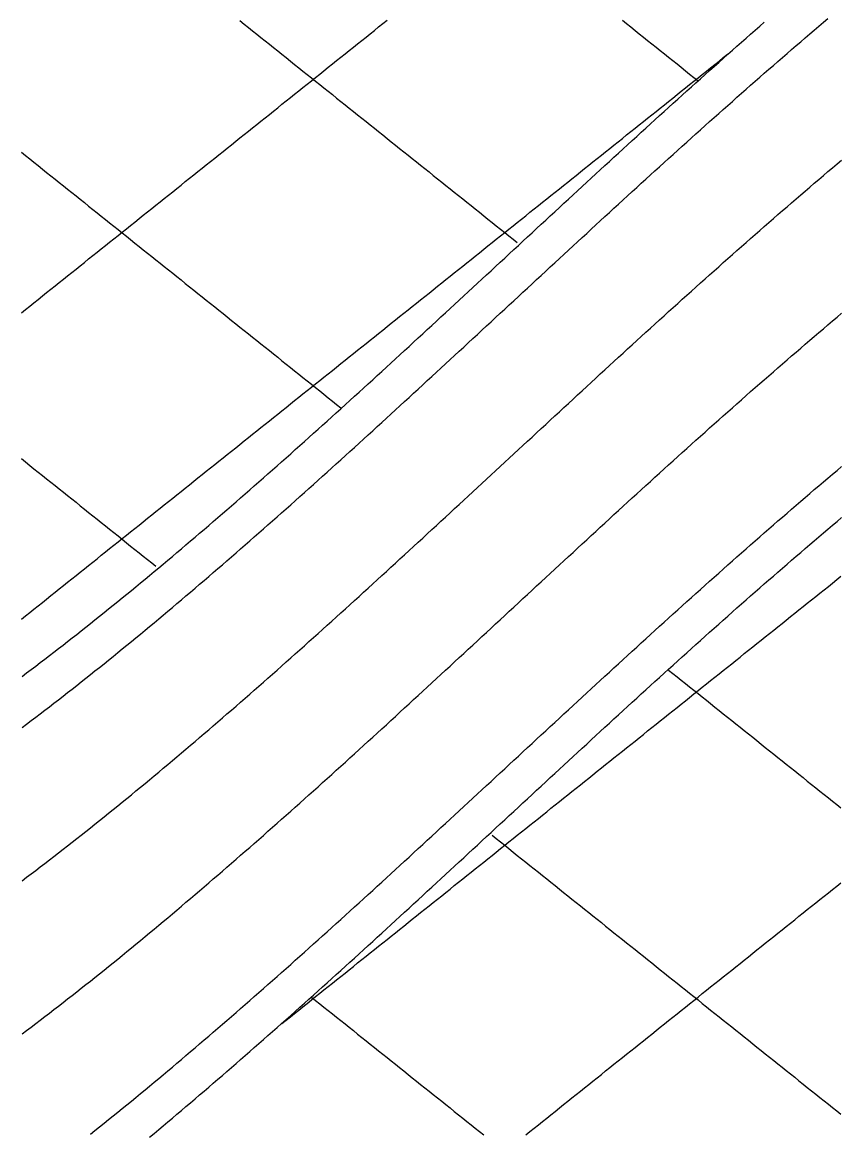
# Model space of a CAD drawing. Header units: millimetres. Extents: x 8 to 772, y 8 to 255.
# Drawn here: x 352.2 to 416.3, y 73.4 to 160.5 of the extents above; entities that cross this region are included whole.
import ezdxf

# ---------------------------------------------------------------- set-up
doc = ezdxf.new("R2010")
doc.units = ezdxf.units.MM
doc.layers.add('STUDY_GUIDES', color=7, linetype='Continuous')

msp = doc.modelspace()

# ---------------------------------------------------------------- linework, layer by layer
at = {"layer": 'STUDY_GUIDES'}
for points in [[(352.1385, 137.7108), (352.4677, 137.9742), (352.7969, 138.2375), (353.1262, 138.5009), (353.4554, 138.7643), (353.7846, 139.0277), (354.1138, 139.2911), (354.4431, 139.5545), (354.7723, 139.8178), (355.1015, 140.0812), (355.4308, 140.3446), (355.76, 140.608), (356.0892, 140.8714), (356.4185, 141.1348), (356.7477, 141.3982), (357.0769, 141.6615), (357.4062, 141.9249), (357.7354, 142.1883), (358.0646, 142.4517), (358.3938, 142.7151), (358.7231, 142.9785), (359.0523, 143.2418), (359.3815, 143.5052), (359.7108, 143.7686), (360.04, 144.032), (360.3692, 144.2954), (360.6985, 144.5588), (361.0277, 144.8222), (361.3569, 145.0855), (361.6862, 145.3489), (362.0154, 145.6123), (362.3446, 145.8757), (362.6738, 146.1391), (363.0031, 146.4025), (363.3323, 146.6658), (363.6615, 146.9292), (363.9908, 147.1926), (364.32, 147.456), (364.6492, 147.7194), (364.9785, 147.9828), (365.3077, 148.2462), (365.6369, 148.5095), (365.9662, 148.7729), (366.2954, 149.0363), (366.6246, 149.2997), (366.9538, 149.5631), (367.2831, 149.8265), (367.6123, 150.0898), (367.9415, 150.3532), (368.2708, 150.6166), (368.6, 150.88), (368.9292, 151.1434), (369.2585, 151.4068), (369.5877, 151.6702), (369.9169, 151.9335), (370.2462, 152.1969), (370.5754, 152.4603), (370.9046, 152.7237), (371.2338, 152.9871), (371.5631, 153.2505), (371.8923, 153.5138), (372.2215, 153.7772), (372.5508, 154.0406), (372.88, 154.304), (373.2092, 154.5674), (373.5385, 154.8308), (373.8677, 155.0942), (374.1969, 155.3575), (374.5262, 155.6209), (374.8554, 155.8843), (375.1846, 156.1477), (375.5138, 156.4111), (375.8431, 156.6745), (376.1723, 156.9378), (376.5015, 157.2012), (376.8308, 157.4646), (377.16, 157.728), (377.4892, 157.9914), (377.8185, 158.2548), (378.1477, 158.5182), (378.4769, 158.7815), (378.8062, 159.0449), (379.1354, 159.3083), (379.4646, 159.5717), (379.7938, 159.8351), (380.1231, 160.0985), (380.4523, 160.3618), (380.7815, 160.6252)], [(352.1933, 105.229), (352.55, 105.4974), (352.9067, 105.7669), (353.2633, 106.0375), (353.62, 106.3092), (353.9767, 106.5821), (354.3333, 106.856), (354.69, 107.131), (355.0467, 107.4071), (355.4033, 107.6842), (355.76, 107.9624), (356.1167, 108.2417), (356.4733, 108.522), (356.83, 108.8033), (357.1867, 109.0856), (357.5433, 109.3689), (357.9, 109.6532), (358.2567, 109.9385), (358.6133, 110.2248), (358.97, 110.5121), (359.3267, 110.8003), (359.6833, 111.0894), (360.04, 111.3795), (360.3967, 111.6705), (360.7533, 111.9625), (361.11, 112.2553), (361.4667, 112.549), (361.8233, 112.8437), (362.18, 113.1391), (362.5367, 113.4355), (362.8933, 113.7327), (363.25, 114.0308), (363.6067, 114.3296), (363.9633, 114.6294), (364.32, 114.9299), (364.6767, 115.2312), (365.0333, 115.5333), (365.39, 115.8362), (365.7467, 116.1399), (366.1033, 116.4443), (366.46, 116.7495), (366.8167, 117.0554), (367.1733, 117.3621), (367.53, 117.6694), (367.8867, 117.9775), (368.2433, 118.2863), (368.6, 118.5957), (368.9567, 118.9059), (369.3133, 119.2167), (369.67, 119.5281), (370.0267, 119.8402), (370.3833, 120.1529), (370.74, 120.4662), (371.0967, 120.7802), (371.4533, 121.0947), (371.81, 121.4099), (372.1667, 121.7256), (372.5233, 122.0419), (372.88, 122.3587), (373.2367, 122.6761), (373.5933, 122.994), (373.95, 123.3124), (374.3067, 123.6314), (374.6633, 123.9508), (375.02, 124.2708), (375.3767, 124.5912), (375.7333, 124.9121), (376.09, 125.2334), (376.4467, 125.5552), (376.8033, 125.8774), (377.16, 126.2), (377.5167, 126.523), (377.8733, 126.8465), (378.23, 127.1703), (378.5867, 127.4945), (378.9433, 127.8191), (379.3, 128.144), (379.6567, 128.4693), (380.0133, 128.7949), (380.37, 129.1208), (380.7267, 129.447), (381.0833, 129.7736), (381.44, 130.1004), (381.7967, 130.4275), (382.1533, 130.7548), (382.51, 131.0824), (382.8667, 131.4102), (383.2233, 131.7383), (383.58, 132.0666), (383.9367, 132.3951), (384.2933, 132.7238), (384.65, 133.0527), (385.0067, 133.3817), (385.3633, 133.7109), (385.72, 134.0403), (386.0767, 134.3698), (386.4333, 134.6994), (386.79, 135.0291), (387.1467, 135.359), (387.5033, 135.6889), (387.86, 136.0189), (388.2167, 136.349), (388.5733, 136.6791), (388.93, 137.0093), (389.2867, 137.3395), (389.6433, 137.6697), (390, 138), (390.3567, 138.3303), (390.7133, 138.6605), (391.07, 138.9907), (391.4267, 139.3209), (391.7833, 139.651), (392.14, 139.9811), (392.4967, 140.3111), (392.8533, 140.641), (393.21, 140.9709), (393.5667, 141.3006), (393.9233, 141.6302), (394.28, 141.9597), (394.6367, 142.2891), (394.9933, 142.6183), (395.35, 142.9473), (395.7067, 143.2762), (396.0633, 143.6049), (396.42, 143.9334), (396.7767, 144.2617), (397.1333, 144.5898), (397.49, 144.9176), (397.8467, 145.2452), (398.2033, 145.5725), (398.56, 145.8996), (398.9167, 146.2264), (399.2733, 146.553), (399.63, 146.8792), (399.9867, 147.2051), (400.3433, 147.5307), (400.7, 147.856), (401.0567, 148.1809), (401.4133, 148.5055), (401.77, 148.8297), (402.1267, 149.1535), (402.4833, 149.477), (402.84, 149.8), (403.1967, 150.1226), (403.5533, 150.4448), (403.91, 150.7666), (404.2667, 151.0879), (404.6233, 151.4088), (404.98, 151.7292), (405.3367, 152.0492), (405.6933, 152.3686), (406.05, 152.6876), (406.4067, 153.006), (406.7633, 153.3239), (407.12, 153.6413), (407.4767, 153.9581), (407.8333, 154.2744), (408.19, 154.5901), (408.5467, 154.9053), (408.9033, 155.2198), (409.26, 155.5338), (409.6167, 155.8471), (409.9733, 156.1598), (410.33, 156.4719), (410.6867, 156.7833), (411.0433, 157.0941), (411.4, 157.4043), (411.7567, 157.7137), (412.1133, 158.0225), (412.47, 158.3306), (412.8267, 158.6379), (413.1833, 158.9446), (413.54, 159.2505), (413.8967, 159.5557), (414.2533, 159.8601), (414.61, 160.1638), (414.9667, 160.4667), (415.3233, 160.7688)], [(352.1933, 109.229), (352.55, 109.4974), (352.9067, 109.7669), (353.2633, 110.0375), (353.62, 110.3092), (353.9767, 110.5821), (354.3333, 110.856), (354.69, 111.131), (355.0467, 111.4071), (355.4033, 111.6842), (355.76, 111.9624), (356.1167, 112.2417), (356.4733, 112.522), (356.83, 112.8033), (357.1867, 113.0856), (357.5433, 113.3689), (357.9, 113.6532), (358.2567, 113.9385), (358.6133, 114.2248), (358.97, 114.5121), (359.3267, 114.8003), (359.6833, 115.0894), (360.04, 115.3795), (360.3967, 115.6705), (360.7533, 115.9625), (361.11, 116.2553), (361.4667, 116.549), (361.8233, 116.8437), (362.18, 117.1391), (362.5367, 117.4355), (362.8933, 117.7327), (363.25, 118.0308), (363.6067, 118.3296), (363.9633, 118.6294), (364.32, 118.9299), (364.6767, 119.2312), (365.0333, 119.5333), (365.39, 119.8362), (365.7467, 120.1399), (366.1033, 120.4443), (366.46, 120.7495), (366.8167, 121.0554), (367.1733, 121.3621), (367.53, 121.6694), (367.8867, 121.9775), (368.2433, 122.2863), (368.6, 122.5957), (368.9567, 122.9059), (369.3133, 123.2167), (369.67, 123.5281), (370.0267, 123.8402), (370.3833, 124.1529), (370.74, 124.4662), (371.0967, 124.7802), (371.4533, 125.0947), (371.81, 125.4099), (372.1667, 125.7256), (372.5233, 126.0419), (372.88, 126.3587), (373.2367, 126.6761), (373.5933, 126.994), (373.95, 127.3124), (374.3067, 127.6314), (374.6633, 127.9508), (375.02, 128.2708), (375.3767, 128.5912), (375.7333, 128.9121), (376.09, 129.2334), (376.4467, 129.5552), (376.8033, 129.8774), (377.16, 130.2), (377.5167, 130.523), (377.8733, 130.8465), (378.23, 131.1703), (378.5867, 131.4945), (378.9433, 131.8191), (379.3, 132.144), (379.6567, 132.4693), (380.0133, 132.7949), (380.37, 133.1208), (380.7267, 133.447), (381.0833, 133.7736), (381.44, 134.1004), (381.7967, 134.4275), (382.1533, 134.7548), (382.51, 135.0824), (382.8667, 135.4102), (383.2233, 135.7383), (383.58, 136.0666), (383.9367, 136.3951), (384.2933, 136.7238), (384.65, 137.0527), (385.0067, 137.3817), (385.3633, 137.7109), (385.72, 138.0403), (386.0767, 138.3698), (386.4333, 138.6994), (386.79, 139.0291), (387.1467, 139.359), (387.5033, 139.6889), (387.86, 140.0189), (388.2167, 140.349), (388.5733, 140.6791), (388.93, 141.0093), (389.2867, 141.3395), (389.6433, 141.6697), (390, 142), (390.3567, 142.3303), (390.7133, 142.6605), (391.07, 142.9907), (391.4267, 143.3209), (391.7833, 143.651), (392.14, 143.9811), (392.4967, 144.3111), (392.8533, 144.641), (393.21, 144.9709), (393.5667, 145.3006), (393.9233, 145.6302), (394.28, 145.9597), (394.6367, 146.2891), (394.9933, 146.6183), (395.35, 146.9473), (395.7067, 147.2762), (396.0633, 147.6049), (396.42, 147.9334), (396.7767, 148.2617), (397.1333, 148.5898), (397.49, 148.9176), (397.8467, 149.2452), (398.2033, 149.5725), (398.56, 149.8996), (398.9167, 150.2264), (399.2733, 150.553), (399.63, 150.8792), (399.9867, 151.2051), (400.3433, 151.5307), (400.7, 151.856), (401.0567, 152.1809), (401.4133, 152.5055), (401.77, 152.8297), (402.1267, 153.1535), (402.4833, 153.477), (402.84, 153.8), (403.1967, 154.1226), (403.5533, 154.4448), (403.91, 154.7666), (404.2667, 155.0879), (404.6233, 155.4088), (404.98, 155.7292), (405.3367, 156.0492), (405.6933, 156.3686), (406.05, 156.6876), (406.4067, 157.006), (406.7633, 157.3239), (407.12, 157.6413), (407.4767, 157.9581), (407.8333, 158.2744), (408.19, 158.5901), (408.5467, 158.9053), (408.9033, 159.2198), (409.26, 159.5338), (409.6167, 159.8471), (409.9733, 160.1598), (410.33, 160.4719)], [(369.2585, 160.5932), (369.5877, 160.3298), (369.9169, 160.0665), (370.2462, 159.8031), (370.5754, 159.5397), (370.9046, 159.2763), (371.2338, 159.0129), (371.5631, 158.7495), (371.8923, 158.4862), (372.2215, 158.2228), (372.5508, 157.9594), (372.88, 157.696), (373.2092, 157.4326), (373.5385, 157.1692), (373.8677, 156.9058), (374.1969, 156.6425), (374.5262, 156.3791), (374.8554, 156.1157), (375.1846, 155.8523), (375.5138, 155.5889), (375.8431, 155.3255), (376.1723, 155.0622), (376.5015, 154.7988), (376.8308, 154.5354), (377.16, 154.272), (377.4892, 154.0086), (377.8185, 153.7452), (378.1477, 153.4818), (378.4769, 153.2185), (378.8062, 152.9551), (379.1354, 152.6917), (379.4646, 152.4283), (379.7938, 152.1649), (380.1231, 151.9015), (380.4523, 151.6382), (380.7815, 151.3748), (381.1108, 151.1114), (381.44, 150.848), (381.7692, 150.5846), (382.0985, 150.3212), (382.4277, 150.0578), (382.7569, 149.7945), (383.0862, 149.5311), (383.4154, 149.2677), (383.7446, 149.0043), (384.0738, 148.7409), (384.4031, 148.4775), (384.7323, 148.2142), (385.0615, 147.9508), (385.3908, 147.6874), (385.72, 147.424), (386.0492, 147.1606), (386.3785, 146.8972), (386.7077, 146.6338), (387.0369, 146.3705), (387.3662, 146.1071), (387.6954, 145.8437), (388.0246, 145.5803), (388.3538, 145.3169), (388.6831, 145.0535), (389.0123, 144.7902), (389.3415, 144.5268), (389.6708, 144.2634), (390, 144), (390.3292, 143.7366), (390.6585, 143.4732), (390.9877, 143.2098)], [(399.2185, 160.6252), (399.5477, 160.3618), (399.8769, 160.0985), (400.2062, 159.8351), (400.5354, 159.5717), (400.8646, 159.3083), (401.1938, 159.0449), (401.5231, 158.7815), (401.8523, 158.5182), (402.1815, 158.2548), (402.5108, 157.9914), (402.84, 157.728), (403.1692, 157.4646), (403.4985, 157.2012), (403.8277, 156.9378), (404.1569, 156.6745), (404.4862, 156.4111), (404.8154, 156.1477), (405.1446, 155.8843)], [(352.1385, 113.7108), (352.4677, 113.9742), (352.7969, 114.2375), (353.1262, 114.5009), (353.4554, 114.7643), (353.7846, 115.0277), (354.1138, 115.2911), (354.4431, 115.5545), (354.7723, 115.8178), (355.1015, 116.0812), (355.4308, 116.3446), (355.76, 116.608), (356.0892, 116.8714), (356.4185, 117.1348), (356.7477, 117.3982), (357.0769, 117.6615), (357.4062, 117.9249), (357.7354, 118.1883), (358.0646, 118.4517), (358.3938, 118.7151), (358.7231, 118.9785), (359.0523, 119.2418), (359.3815, 119.5052), (359.7108, 119.7686), (360.04, 120.032), (360.3692, 120.2954), (360.6985, 120.5588), (361.0277, 120.8222), (361.3569, 121.0855), (361.6862, 121.3489), (362.0154, 121.6123), (362.3446, 121.8757), (362.6738, 122.1391), (363.0031, 122.4025), (363.3323, 122.6658), (363.6615, 122.9292), (363.9908, 123.1926), (364.32, 123.456), (364.6492, 123.7194), (364.9785, 123.9828), (365.3077, 124.2462), (365.6369, 124.5095), (365.9662, 124.7729), (366.2954, 125.0363), (366.6246, 125.2997), (366.9538, 125.5631), (367.2831, 125.8265), (367.6123, 126.0898), (367.9415, 126.3532), (368.2708, 126.6166), (368.6, 126.88), (368.9292, 127.1434), (369.2585, 127.4068), (369.5877, 127.6702), (369.9169, 127.9335), (370.2462, 128.1969), (370.5754, 128.4603), (370.9046, 128.7237), (371.2338, 128.9871), (371.5631, 129.2505), (371.8923, 129.5138), (372.2215, 129.7772), (372.5508, 130.0406), (372.88, 130.304), (373.2092, 130.5674), (373.5385, 130.8308), (373.8677, 131.0942), (374.1969, 131.3575), (374.5262, 131.6209), (374.8554, 131.8843), (375.1846, 132.1477), (375.5138, 132.4111), (375.8431, 132.6745), (376.1723, 132.9378), (376.5015, 133.2012), (376.8308, 133.4646), (377.16, 133.728), (377.4892, 133.9914), (377.8185, 134.2548), (378.1477, 134.5182), (378.4769, 134.7815), (378.8062, 135.0449), (379.1354, 135.3083), (379.4646, 135.5717), (379.7938, 135.8351), (380.1231, 136.0985), (380.4523, 136.3618), (380.7815, 136.6252), (381.1108, 136.8886), (381.44, 137.152), (381.7692, 137.4154), (382.0985, 137.6788), (382.4277, 137.9422), (382.7569, 138.2055), (383.0862, 138.4689), (383.4154, 138.7323), (383.7446, 138.9957), (384.0738, 139.2591), (384.4031, 139.5225), (384.7323, 139.7858), (385.0615, 140.0492), (385.3908, 140.3126), (385.72, 140.576), (386.0492, 140.8394), (386.3785, 141.1028), (386.7077, 141.3662), (387.0369, 141.6295), (387.3662, 141.8929), (387.6954, 142.1563), (388.0246, 142.4197), (388.3538, 142.6831), (388.6831, 142.9465), (389.0123, 143.2098), (389.3415, 143.4732), (389.6708, 143.7366), (390, 144), (390.3292, 144.2634), (390.6585, 144.5268), (390.9877, 144.7902), (391.3169, 145.0535), (391.6462, 145.3169), (391.9754, 145.5803), (392.3046, 145.8437), (392.6338, 146.1071), (392.9631, 146.3705), (393.2923, 146.6338), (393.6215, 146.8972), (393.9508, 147.1606), (394.28, 147.424), (394.6092, 147.6874), (394.9385, 147.9508), (395.2677, 148.2142), (395.5969, 148.4775), (395.9262, 148.7409), (396.2554, 149.0043), (396.5846, 149.2677), (396.9138, 149.5311), (397.2431, 149.7945), (397.5723, 150.0578), (397.9015, 150.3212), (398.2308, 150.5846), (398.56, 150.848), (398.8892, 151.1114), (399.2185, 151.3748), (399.5477, 151.6382), (399.8769, 151.9015), (400.2062, 152.1649), (400.5354, 152.4283), (400.8646, 152.6917), (401.1938, 152.9551), (401.5231, 153.2185), (401.8523, 153.4818), (402.1815, 153.7452), (402.5108, 154.0086), (402.84, 154.272), (403.1692, 154.5354), (403.4985, 154.7988), (403.8277, 155.0622), (404.1569, 155.3255), (404.4862, 155.5889), (404.8154, 155.8523), (405.1446, 156.1157), (405.4738, 156.3791), (405.8031, 156.6425), (406.1323, 156.9058), (406.4615, 157.1692), (406.7908, 157.4326), (407.12, 157.696), (407.4492, 157.9594)], [(352.1385, 150.2892), (352.4677, 150.0258), (352.7969, 149.7625), (353.1262, 149.4991), (353.4554, 149.2357), (353.7846, 148.9723), (354.1138, 148.7089), (354.4431, 148.4455), (354.7723, 148.1822), (355.1015, 147.9188), (355.4308, 147.6554), (355.76, 147.392), (356.0892, 147.1286), (356.4185, 146.8652), (356.7477, 146.6018), (357.0769, 146.3385), (357.4062, 146.0751), (357.7354, 145.8117), (358.0646, 145.5483), (358.3938, 145.2849), (358.7231, 145.0215), (359.0523, 144.7582), (359.3815, 144.4948), (359.7108, 144.2314), (360.04, 143.968), (360.3692, 143.7046), (360.6985, 143.4412), (361.0277, 143.1778), (361.3569, 142.9145), (361.6862, 142.6511), (362.0154, 142.3877), (362.3446, 142.1243), (362.6738, 141.8609), (363.0031, 141.5975), (363.3323, 141.3342), (363.6615, 141.0708), (363.9908, 140.8074), (364.32, 140.544), (364.6492, 140.2806), (364.9785, 140.0172), (365.3077, 139.7538), (365.6369, 139.4905), (365.9662, 139.2271), (366.2954, 138.9637), (366.6246, 138.7003), (366.9538, 138.4369), (367.2831, 138.1735), (367.6123, 137.9102), (367.9415, 137.6468), (368.2708, 137.3834), (368.6, 137.12), (368.9292, 136.8566), (369.2585, 136.5932), (369.5877, 136.3298), (369.9169, 136.0665), (370.2462, 135.8031), (370.5754, 135.5397), (370.9046, 135.2763), (371.2338, 135.0129), (371.5631, 134.7495), (371.8923, 134.4862), (372.2215, 134.2228), (372.5508, 133.9594), (372.88, 133.696), (373.2092, 133.4326), (373.5385, 133.1692), (373.8677, 132.9058), (374.1969, 132.6425), (374.5262, 132.3791), (374.8554, 132.1157), (375.1846, 131.8523), (375.5138, 131.5889), (375.8431, 131.3255), (376.1723, 131.0622), (376.5015, 130.7988), (376.8308, 130.5354), (377.16, 130.272)], [(352.1933, 93.229), (352.55, 93.4974), (352.9067, 93.7669), (353.2633, 94.0375), (353.62, 94.3092), (353.9767, 94.5821), (354.3333, 94.856), (354.69, 95.131), (355.0467, 95.4071), (355.4033, 95.6842), (355.76, 95.9624), (356.1167, 96.2417), (356.4733, 96.522), (356.83, 96.8033), (357.1867, 97.0856), (357.5433, 97.3689), (357.9, 97.6532), (358.2567, 97.9385), (358.6133, 98.2248), (358.97, 98.5121), (359.3267, 98.8003), (359.6833, 99.0894), (360.04, 99.3795), (360.3967, 99.6705), (360.7533, 99.9625), (361.11, 100.2553), (361.4667, 100.549), (361.8233, 100.8437), (362.18, 101.1391), (362.5367, 101.4355), (362.8933, 101.7327), (363.25, 102.0308), (363.6067, 102.3296), (363.9633, 102.6294), (364.32, 102.9299), (364.6767, 103.2312), (365.0333, 103.5333), (365.39, 103.8362), (365.7467, 104.1399), (366.1033, 104.4443), (366.46, 104.7495), (366.8167, 105.0554), (367.1733, 105.3621), (367.53, 105.6694), (367.8867, 105.9775), (368.2433, 106.2863), (368.6, 106.5957), (368.9567, 106.9059), (369.3133, 107.2167), (369.67, 107.5281), (370.0267, 107.8402), (370.3833, 108.1529), (370.74, 108.4662), (371.0967, 108.7802), (371.4533, 109.0947), (371.81, 109.4099), (372.1667, 109.7256), (372.5233, 110.0419), (372.88, 110.3587), (373.2367, 110.6761), (373.5933, 110.994), (373.95, 111.3124), (374.3067, 111.6314), (374.6633, 111.9508), (375.02, 112.2708), (375.3767, 112.5912), (375.7333, 112.9121), (376.09, 113.2334), (376.4467, 113.5552), (376.8033, 113.8774), (377.16, 114.2), (377.5167, 114.523), (377.8733, 114.8465), (378.23, 115.1703), (378.5867, 115.4945), (378.9433, 115.8191), (379.3, 116.144), (379.6567, 116.4693), (380.0133, 116.7949), (380.37, 117.1208), (380.7267, 117.447), (381.0833, 117.7736), (381.44, 118.1004), (381.7967, 118.4275), (382.1533, 118.7548), (382.51, 119.0824), (382.8667, 119.4102), (383.2233, 119.7383), (383.58, 120.0666), (383.9367, 120.3951), (384.2933, 120.7238), (384.65, 121.0527), (385.0067, 121.3817), (385.3633, 121.7109), (385.72, 122.0403), (386.0767, 122.3698), (386.4333, 122.6994), (386.79, 123.0291), (387.1467, 123.359), (387.5033, 123.6889), (387.86, 124.0189), (388.2167, 124.349), (388.5733, 124.6791), (388.93, 125.0093), (389.2867, 125.3395), (389.6433, 125.6697), (390, 126), (390.3567, 126.3303), (390.7133, 126.6605), (391.07, 126.9907), (391.4267, 127.3209), (391.7833, 127.651), (392.14, 127.9811), (392.4967, 128.3111), (392.8533, 128.641), (393.21, 128.9709), (393.5667, 129.3006), (393.9233, 129.6302), (394.28, 129.9597), (394.6367, 130.2891), (394.9933, 130.6183), (395.35, 130.9473), (395.7067, 131.2762), (396.0633, 131.6049), (396.42, 131.9334), (396.7767, 132.2617), (397.1333, 132.5898), (397.49, 132.9176), (397.8467, 133.2452), (398.2033, 133.5725), (398.56, 133.8996), (398.9167, 134.2264), (399.2733, 134.553), (399.63, 134.8792), (399.9867, 135.2051), (400.3433, 135.5307), (400.7, 135.856), (401.0567, 136.1809), (401.4133, 136.5055), (401.77, 136.8297), (402.1267, 137.1535), (402.4833, 137.477), (402.84, 137.8), (403.1967, 138.1226), (403.5533, 138.4448), (403.91, 138.7666), (404.2667, 139.0879), (404.6233, 139.4088), (404.98, 139.7292), (405.3367, 140.0492), (405.6933, 140.3686), (406.05, 140.6876), (406.4067, 141.006), (406.7633, 141.3239), (407.12, 141.6413), (407.4767, 141.9581), (407.8333, 142.2744), (408.19, 142.5901), (408.5467, 142.9053), (408.9033, 143.2198), (409.26, 143.5338), (409.6167, 143.8471), (409.9733, 144.1598), (410.33, 144.4719), (410.6867, 144.7833), (411.0433, 145.0941), (411.4, 145.4043), (411.7567, 145.7137), (412.1133, 146.0225), (412.47, 146.3306), (412.8267, 146.6379), (413.1833, 146.9446), (413.54, 147.2505), (413.8967, 147.5557), (414.2533, 147.8601), (414.61, 148.1638), (414.9667, 148.4667), (415.3233, 148.7688), (415.68, 149.0701), (416.0367, 149.3706), (416.3933, 149.6704)], [(352.1933, 81.229), (352.55, 81.4974), (352.9067, 81.7669), (353.2633, 82.0375), (353.62, 82.3092), (353.9767, 82.5821), (354.3333, 82.856), (354.69, 83.131), (355.0467, 83.4071), (355.4033, 83.6842), (355.76, 83.9624), (356.1167, 84.2417), (356.4733, 84.522), (356.83, 84.8033), (357.1867, 85.0856), (357.5433, 85.3689), (357.9, 85.6532), (358.2567, 85.9385), (358.6133, 86.2248), (358.97, 86.5121), (359.3267, 86.8003), (359.6833, 87.0894), (360.04, 87.3795), (360.3967, 87.6705), (360.7533, 87.9625), (361.11, 88.2553), (361.4667, 88.549), (361.8233, 88.8437), (362.18, 89.1391), (362.5367, 89.4355), (362.8933, 89.7327), (363.25, 90.0308), (363.6067, 90.3296), (363.9633, 90.6294), (364.32, 90.9299), (364.6767, 91.2312), (365.0333, 91.5333), (365.39, 91.8362), (365.7467, 92.1399), (366.1033, 92.4443), (366.46, 92.7495), (366.8167, 93.0554), (367.1733, 93.3621), (367.53, 93.6694), (367.8867, 93.9775), (368.2433, 94.2863), (368.6, 94.5957), (368.9567, 94.9059), (369.3133, 95.2167), (369.67, 95.5281), (370.0267, 95.8402), (370.3833, 96.1529), (370.74, 96.4662), (371.0967, 96.7802), (371.4533, 97.0947), (371.81, 97.4099), (372.1667, 97.7256), (372.5233, 98.0419), (372.88, 98.3587), (373.2367, 98.6761), (373.5933, 98.994), (373.95, 99.3124), (374.3067, 99.6314), (374.6633, 99.9508), (375.02, 100.2708), (375.3767, 100.5912), (375.7333, 100.9121), (376.09, 101.2334), (376.4467, 101.5552), (376.8033, 101.8774), (377.16, 102.2), (377.5167, 102.523), (377.8733, 102.8465), (378.23, 103.1703), (378.5867, 103.4945), (378.9433, 103.8191), (379.3, 104.144), (379.6567, 104.4693), (380.0133, 104.7949), (380.37, 105.1208), (380.7267, 105.447), (381.0833, 105.7736), (381.44, 106.1004), (381.7967, 106.4275), (382.1533, 106.7548), (382.51, 107.0824), (382.8667, 107.4102), (383.2233, 107.7383), (383.58, 108.0666), (383.9367, 108.3951), (384.2933, 108.7238), (384.65, 109.0527), (385.0067, 109.3817), (385.3633, 109.7109), (385.72, 110.0403), (386.0767, 110.3698), (386.4333, 110.6994), (386.79, 111.0291), (387.1467, 111.359), (387.5033, 111.6889), (387.86, 112.0189), (388.2167, 112.349), (388.5733, 112.6791), (388.93, 113.0093), (389.2867, 113.3395), (389.6433, 113.6697), (390, 114), (390.3567, 114.3303), (390.7133, 114.6605), (391.07, 114.9907), (391.4267, 115.3209), (391.7833, 115.651), (392.14, 115.9811), (392.4967, 116.3111), (392.8533, 116.641), (393.21, 116.9709), (393.5667, 117.3006), (393.9233, 117.6302), (394.28, 117.9597), (394.6367, 118.2891), (394.9933, 118.6183), (395.35, 118.9473), (395.7067, 119.2762), (396.0633, 119.6049), (396.42, 119.9334), (396.7767, 120.2617), (397.1333, 120.5898), (397.49, 120.9176), (397.8467, 121.2452), (398.2033, 121.5725), (398.56, 121.8996), (398.9167, 122.2264), (399.2733, 122.553), (399.63, 122.8792), (399.9867, 123.2051), (400.3433, 123.5307), (400.7, 123.856), (401.0567, 124.1809), (401.4133, 124.5055), (401.77, 124.8297), (402.1267, 125.1535), (402.4833, 125.477), (402.84, 125.8), (403.1967, 126.1226), (403.5533, 126.4448), (403.91, 126.7666), (404.2667, 127.0879), (404.6233, 127.4088), (404.98, 127.7292), (405.3367, 128.0492), (405.6933, 128.3686), (406.05, 128.6876), (406.4067, 129.006), (406.7633, 129.3239), (407.12, 129.6413), (407.4767, 129.9581), (407.8333, 130.2744), (408.19, 130.5901), (408.5467, 130.9053), (408.9033, 131.2198), (409.26, 131.5338), (409.6167, 131.8471), (409.9733, 132.1598), (410.33, 132.4719), (410.6867, 132.7833), (411.0433, 133.0941), (411.4, 133.4043), (411.7567, 133.7137), (412.1133, 134.0225), (412.47, 134.3306), (412.8267, 134.6379), (413.1833, 134.9446), (413.54, 135.2505), (413.8967, 135.5557), (414.2533, 135.8601), (414.61, 136.1638), (414.9667, 136.4667), (415.3233, 136.7688), (415.68, 137.0701), (416.0367, 137.3706), (416.3933, 137.6704)], [(352.1385, 126.2892), (352.4677, 126.0258), (352.7969, 125.7625), (353.1262, 125.4991), (353.4554, 125.2357), (353.7846, 124.9723), (354.1138, 124.7089), (354.4431, 124.4455), (354.7723, 124.1822), (355.1015, 123.9188), (355.4308, 123.6554), (355.76, 123.392), (356.0892, 123.1286), (356.4185, 122.8652), (356.7477, 122.6018), (357.0769, 122.3385), (357.4062, 122.0751), (357.7354, 121.8117), (358.0646, 121.5483), (358.3938, 121.2849), (358.7231, 121.0215), (359.0523, 120.7582), (359.3815, 120.4948), (359.7108, 120.2314), (360.04, 119.968), (360.3692, 119.7046), (360.6985, 119.4412), (361.0277, 119.1778), (361.3569, 118.9145), (361.6862, 118.6511), (362.0154, 118.3877), (362.3446, 118.1243), (362.6738, 117.8609)], [(357.5433, 73.3689), (357.9, 73.6532), (358.2567, 73.9385), (358.6133, 74.2248), (358.97, 74.5121), (359.3267, 74.8003), (359.6833, 75.0894), (360.04, 75.3795), (360.3967, 75.6705), (360.7533, 75.9625), (361.11, 76.2553), (361.4667, 76.549), (361.8233, 76.8437), (362.18, 77.1391), (362.5367, 77.4355), (362.8933, 77.7327), (363.25, 78.0308), (363.6067, 78.3296), (363.9633, 78.6294), (364.32, 78.9299), (364.6767, 79.2312), (365.0333, 79.5333), (365.39, 79.8362), (365.7467, 80.1399), (366.1033, 80.4443), (366.46, 80.7495), (366.8167, 81.0554), (367.1733, 81.3621), (367.53, 81.6694), (367.8867, 81.9775), (368.2433, 82.2863), (368.6, 82.5957), (368.9567, 82.9059), (369.3133, 83.2167), (369.67, 83.5281), (370.0267, 83.8402), (370.3833, 84.1529), (370.74, 84.4662), (371.0967, 84.7802), (371.4533, 85.0947), (371.81, 85.4099), (372.1667, 85.7256), (372.5233, 86.0419), (372.88, 86.3587), (373.2367, 86.6761), (373.5933, 86.994), (373.95, 87.3124), (374.3067, 87.6314), (374.6633, 87.9508), (375.02, 88.2708), (375.3767, 88.5912), (375.7333, 88.9121), (376.09, 89.2334), (376.4467, 89.5552), (376.8033, 89.8774), (377.16, 90.2), (377.5167, 90.523), (377.8733, 90.8465), (378.23, 91.1703), (378.5867, 91.4945), (378.9433, 91.8191), (379.3, 92.144), (379.6567, 92.4693), (380.0133, 92.7949), (380.37, 93.1208), (380.7267, 93.447), (381.0833, 93.7736), (381.44, 94.1004), (381.7967, 94.4275), (382.1533, 94.7548), (382.51, 95.0824), (382.8667, 95.4102), (383.2233, 95.7383), (383.58, 96.0666), (383.9367, 96.3951), (384.2933, 96.7238), (384.65, 97.0527), (385.0067, 97.3817), (385.3633, 97.7109), (385.72, 98.0403), (386.0767, 98.3698), (386.4333, 98.6994), (386.79, 99.0291), (387.1467, 99.359), (387.5033, 99.6889), (387.86, 100.0189), (388.2167, 100.349), (388.5733, 100.6791), (388.93, 101.0093), (389.2867, 101.3395), (389.6433, 101.6697), (390, 102), (390.3567, 102.3303), (390.7133, 102.6605), (391.07, 102.9907), (391.4267, 103.3209), (391.7833, 103.651), (392.14, 103.9811), (392.4967, 104.3111), (392.8533, 104.641), (393.21, 104.9709), (393.5667, 105.3006), (393.9233, 105.6302), (394.28, 105.9597), (394.6367, 106.2891), (394.9933, 106.6183), (395.35, 106.9473), (395.7067, 107.2762), (396.0633, 107.6049), (396.42, 107.9334), (396.7767, 108.2617), (397.1333, 108.5898), (397.49, 108.9176), (397.8467, 109.2452), (398.2033, 109.5725), (398.56, 109.8996), (398.9167, 110.2264), (399.2733, 110.553), (399.63, 110.8792), (399.9867, 111.2051), (400.3433, 111.5307), (400.7, 111.856), (401.0567, 112.1809), (401.4133, 112.5055), (401.77, 112.8297), (402.1267, 113.1535), (402.4833, 113.477), (402.84, 113.8), (403.1967, 114.1226), (403.5533, 114.4448), (403.91, 114.7666), (404.2667, 115.0879), (404.6233, 115.4088), (404.98, 115.7292), (405.3367, 116.0492), (405.6933, 116.3686), (406.05, 116.6876), (406.4067, 117.006), (406.7633, 117.3239), (407.12, 117.6413), (407.4767, 117.9581), (407.8333, 118.2744), (408.19, 118.5901), (408.5467, 118.9053), (408.9033, 119.2198), (409.26, 119.5338), (409.6167, 119.8471), (409.9733, 120.1598), (410.33, 120.4719), (410.6867, 120.7833), (411.0433, 121.0941), (411.4, 121.4043), (411.7567, 121.7137), (412.1133, 122.0225), (412.47, 122.3306), (412.8267, 122.6379), (413.1833, 122.9446), (413.54, 123.2505), (413.8967, 123.5557), (414.2533, 123.8601), (414.61, 124.1638), (414.9667, 124.4667), (415.3233, 124.7688), (415.68, 125.0701), (416.0367, 125.3706), (416.3933, 125.6704)], [(362.18, 73.1391), (362.5367, 73.4355), (362.8933, 73.7327), (363.25, 74.0308), (363.6067, 74.3296), (363.9633, 74.6294), (364.32, 74.9299), (364.6767, 75.2312), (365.0333, 75.5333), (365.39, 75.8362), (365.7467, 76.1399), (366.1033, 76.4443), (366.46, 76.7495), (366.8167, 77.0554), (367.1733, 77.3621), (367.53, 77.6694), (367.8867, 77.9775), (368.2433, 78.2863), (368.6, 78.5957), (368.9567, 78.9059), (369.3133, 79.2167), (369.67, 79.5281), (370.0267, 79.8402), (370.3833, 80.1529), (370.74, 80.4662), (371.0967, 80.7802), (371.4533, 81.0947), (371.81, 81.4099), (372.1667, 81.7256), (372.5233, 82.0419), (372.88, 82.3587), (373.2367, 82.6761), (373.5933, 82.994), (373.95, 83.3124), (374.3067, 83.6314), (374.6633, 83.9508), (375.02, 84.2708), (375.3767, 84.5912), (375.7333, 84.9121), (376.09, 85.2334), (376.4467, 85.5552), (376.8033, 85.8774), (377.16, 86.2), (377.5167, 86.523), (377.8733, 86.8465), (378.23, 87.1703), (378.5867, 87.4945), (378.9433, 87.8191), (379.3, 88.144), (379.6567, 88.4693), (380.0133, 88.7949), (380.37, 89.1208), (380.7267, 89.447), (381.0833, 89.7736), (381.44, 90.1004), (381.7967, 90.4275), (382.1533, 90.7548), (382.51, 91.0824), (382.8667, 91.4102), (383.2233, 91.7383), (383.58, 92.0666), (383.9367, 92.3951), (384.2933, 92.7238), (384.65, 93.0527), (385.0067, 93.3817), (385.3633, 93.7109), (385.72, 94.0403), (386.0767, 94.3698), (386.4333, 94.6994), (386.79, 95.0291), (387.1467, 95.359), (387.5033, 95.6889), (387.86, 96.0189), (388.2167, 96.349), (388.5733, 96.6791), (388.93, 97.0093), (389.2867, 97.3395), (389.6433, 97.6697), (390, 98), (390.3567, 98.3303), (390.7133, 98.6605), (391.07, 98.9907), (391.4267, 99.3209), (391.7833, 99.651), (392.14, 99.9811), (392.4967, 100.3111), (392.8533, 100.641), (393.21, 100.9709), (393.5667, 101.3006), (393.9233, 101.6302), (394.28, 101.9597), (394.6367, 102.2891), (394.9933, 102.6183), (395.35, 102.9473), (395.7067, 103.2762), (396.0633, 103.6049), (396.42, 103.9334), (396.7767, 104.2617), (397.1333, 104.5898), (397.49, 104.9176), (397.8467, 105.2452), (398.2033, 105.5725), (398.56, 105.8996), (398.9167, 106.2264), (399.2733, 106.553), (399.63, 106.8792), (399.9867, 107.2051), (400.3433, 107.5307), (400.7, 107.856), (401.0567, 108.1809), (401.4133, 108.5055), (401.77, 108.8297), (402.1267, 109.1535), (402.4833, 109.477), (402.84, 109.8), (403.1967, 110.1226), (403.5533, 110.4448), (403.91, 110.7666), (404.2667, 111.0879), (404.6233, 111.4088), (404.98, 111.7292), (405.3367, 112.0492), (405.6933, 112.3686), (406.05, 112.6876), (406.4067, 113.006), (406.7633, 113.3239), (407.12, 113.6413), (407.4767, 113.9581), (407.8333, 114.2744), (408.19, 114.5901), (408.5467, 114.9053), (408.9033, 115.2198), (409.26, 115.5338), (409.6167, 115.8471), (409.9733, 116.1598), (410.33, 116.4719), (410.6867, 116.7833), (411.0433, 117.0941), (411.4, 117.4043), (411.7567, 117.7137), (412.1133, 118.0225), (412.47, 118.3306), (412.8267, 118.6379), (413.1833, 118.9446), (413.54, 119.2505), (413.8967, 119.5557), (414.2533, 119.8601), (414.61, 120.1638), (414.9667, 120.4667), (415.3233, 120.7688), (415.68, 121.0701), (416.0367, 121.3706), (416.3933, 121.6704)], [(372.5508, 82.0406), (372.88, 82.304), (373.2092, 82.5674), (373.5385, 82.8308), (373.8677, 83.0942), (374.1969, 83.3575), (374.5262, 83.6209), (374.8554, 83.8843), (375.1846, 84.1477), (375.5138, 84.4111), (375.8431, 84.6745), (376.1723, 84.9378), (376.5015, 85.2012), (376.8308, 85.4646), (377.16, 85.728), (377.4892, 85.9914), (377.8185, 86.2548), (378.1477, 86.5182), (378.4769, 86.7815), (378.8062, 87.0449), (379.1354, 87.3083), (379.4646, 87.5717), (379.7938, 87.8351), (380.1231, 88.0985), (380.4523, 88.3618), (380.7815, 88.6252), (381.1108, 88.8886), (381.44, 89.152), (381.7692, 89.4154), (382.0985, 89.6788), (382.4277, 89.9422), (382.7569, 90.2055), (383.0862, 90.4689), (383.4154, 90.7323), (383.7446, 90.9957), (384.0738, 91.2591), (384.4031, 91.5225), (384.7323, 91.7858), (385.0615, 92.0492), (385.3908, 92.3126), (385.72, 92.576), (386.0492, 92.8394), (386.3785, 93.1028), (386.7077, 93.3662), (387.0369, 93.6295), (387.3662, 93.8929), (387.6954, 94.1563), (388.0246, 94.4197), (388.3538, 94.6831), (388.6831, 94.9465), (389.0123, 95.2098), (389.3415, 95.4732), (389.6708, 95.7366), (390, 96), (390.3292, 96.2634), (390.6585, 96.5268), (390.9877, 96.7902), (391.3169, 97.0535), (391.6462, 97.3169), (391.9754, 97.5803), (392.3046, 97.8437), (392.6338, 98.1071), (392.9631, 98.3705), (393.2923, 98.6338), (393.6215, 98.8972), (393.9508, 99.1606), (394.28, 99.424), (394.6092, 99.6874), (394.9385, 99.9508), (395.2677, 100.2142), (395.5969, 100.4775), (395.9262, 100.7409), (396.2554, 101.0043), (396.5846, 101.2677), (396.9138, 101.5311), (397.2431, 101.7945), (397.5723, 102.0578), (397.9015, 102.3212), (398.2308, 102.5846), (398.56, 102.848), (398.8892, 103.1114), (399.2185, 103.3748), (399.5477, 103.6382), (399.8769, 103.9015), (400.2062, 104.1649), (400.5354, 104.4283), (400.8646, 104.6917), (401.1938, 104.9551), (401.5231, 105.2185), (401.8523, 105.4818), (402.1815, 105.7452), (402.5108, 106.0086), (402.84, 106.272), (403.1692, 106.5354), (403.4985, 106.7988), (403.8277, 107.0622), (404.1569, 107.3255), (404.4862, 107.5889), (404.8154, 107.8523), (405.1446, 108.1157), (405.4738, 108.3791), (405.8031, 108.6425), (406.1323, 108.9058), (406.4615, 109.1692), (406.7908, 109.4326), (407.12, 109.696), (407.4492, 109.9594), (407.7785, 110.2228), (408.1077, 110.4862), (408.4369, 110.7495), (408.7662, 111.0129), (409.0954, 111.2763), (409.4246, 111.5397), (409.7538, 111.8031), (410.0831, 112.0665), (410.4123, 112.3298), (410.7415, 112.5932), (411.0708, 112.8566), (411.4, 113.12), (411.7292, 113.3834), (412.0585, 113.6468), (412.3877, 113.9102), (412.7169, 114.1735), (413.0462, 114.4369), (413.3754, 114.7003), (413.7046, 114.9637), (414.0338, 115.2271), (414.3631, 115.4905), (414.6923, 115.7538), (415.0215, 116.0172), (415.3508, 116.2806), (415.68, 116.544), (416.0092, 116.8074), (416.3385, 117.0708)], [(402.84, 109.728), (403.1692, 109.4646), (403.4985, 109.2012), (403.8277, 108.9378), (404.1569, 108.6745), (404.4862, 108.4111), (404.8154, 108.1477), (405.1446, 107.8843), (405.4738, 107.6209), (405.8031, 107.3575), (406.1323, 107.0942), (406.4615, 106.8308), (406.7908, 106.5674), (407.12, 106.304), (407.4492, 106.0406), (407.7785, 105.7772), (408.1077, 105.5138), (408.4369, 105.2505), (408.7662, 104.9871), (409.0954, 104.7237), (409.4246, 104.4603), (409.7538, 104.1969), (410.0831, 103.9335), (410.4123, 103.6702), (410.7415, 103.4068), (411.0708, 103.1434), (411.4, 102.88), (411.7292, 102.6166), (412.0585, 102.3532), (412.3877, 102.0898), (412.7169, 101.8265), (413.0462, 101.5631), (413.3754, 101.2997), (413.7046, 101.0363), (414.0338, 100.7729), (414.3631, 100.5095), (414.6923, 100.2462), (415.0215, 99.9828), (415.3508, 99.7194), (415.68, 99.456), (416.0092, 99.1926), (416.3385, 98.9292)], [(389.0123, 96.7902), (389.3415, 96.5268), (389.6708, 96.2634), (390, 96), (390.3292, 95.7366), (390.6585, 95.4732), (390.9877, 95.2098), (391.3169, 94.9465), (391.6462, 94.6831), (391.9754, 94.4197), (392.3046, 94.1563), (392.6338, 93.8929), (392.9631, 93.6295), (393.2923, 93.3662), (393.6215, 93.1028), (393.9508, 92.8394), (394.28, 92.576), (394.6092, 92.3126), (394.9385, 92.0492), (395.2677, 91.7858), (395.5969, 91.5225), (395.9262, 91.2591), (396.2554, 90.9957), (396.5846, 90.7323), (396.9138, 90.4689), (397.2431, 90.2055), (397.5723, 89.9422), (397.9015, 89.6788), (398.2308, 89.4154), (398.56, 89.152), (398.8892, 88.8886), (399.2185, 88.6252), (399.5477, 88.3618), (399.8769, 88.0985), (400.2062, 87.8351), (400.5354, 87.5717), (400.8646, 87.3083), (401.1938, 87.0449), (401.5231, 86.7815), (401.8523, 86.5182), (402.1815, 86.2548), (402.5108, 85.9914), (402.84, 85.728), (403.1692, 85.4646), (403.4985, 85.2012), (403.8277, 84.9378), (404.1569, 84.6745), (404.4862, 84.4111), (404.8154, 84.1477), (405.1446, 83.8843), (405.4738, 83.6209), (405.8031, 83.3575), (406.1323, 83.0942), (406.4615, 82.8308), (406.7908, 82.5674), (407.12, 82.304), (407.4492, 82.0406), (407.7785, 81.7772), (408.1077, 81.5138), (408.4369, 81.2505), (408.7662, 80.9871), (409.0954, 80.7237), (409.4246, 80.4603), (409.7538, 80.1969), (410.0831, 79.9335), (410.4123, 79.6702), (410.7415, 79.4068), (411.0708, 79.1434), (411.4, 78.88), (411.7292, 78.6166), (412.0585, 78.3532), (412.3877, 78.0898), (412.7169, 77.8265), (413.0462, 77.5631), (413.3754, 77.2997), (413.7046, 77.0363), (414.0338, 76.7729), (414.3631, 76.5095), (414.6923, 76.2462), (415.0215, 75.9828), (415.3508, 75.7194), (415.68, 75.456), (416.0092, 75.1926), (416.3385, 74.9292)], [(391.6462, 73.3169), (391.9754, 73.5803), (392.3046, 73.8437), (392.6338, 74.1071), (392.9631, 74.3705), (393.2923, 74.6338), (393.6215, 74.8972), (393.9508, 75.1606), (394.28, 75.424), (394.6092, 75.6874), (394.9385, 75.9508), (395.2677, 76.2142), (395.5969, 76.4775), (395.9262, 76.7409), (396.2554, 77.0043), (396.5846, 77.2677), (396.9138, 77.5311), (397.2431, 77.7945), (397.5723, 78.0578), (397.9015, 78.3212), (398.2308, 78.5846), (398.56, 78.848), (398.8892, 79.1114), (399.2185, 79.3748), (399.5477, 79.6382), (399.8769, 79.9015), (400.2062, 80.1649), (400.5354, 80.4283), (400.8646, 80.6917), (401.1938, 80.9551), (401.5231, 81.2185), (401.8523, 81.4818), (402.1815, 81.7452), (402.5108, 82.0086), (402.84, 82.272), (403.1692, 82.5354), (403.4985, 82.7988), (403.8277, 83.0622), (404.1569, 83.3255), (404.4862, 83.5889), (404.8154, 83.8523), (405.1446, 84.1157), (405.4738, 84.3791), (405.8031, 84.6425), (406.1323, 84.9058), (406.4615, 85.1692), (406.7908, 85.4326), (407.12, 85.696), (407.4492, 85.9594), (407.7785, 86.2228), (408.1077, 86.4862), (408.4369, 86.7495), (408.7662, 87.0129), (409.0954, 87.2763), (409.4246, 87.5397), (409.7538, 87.8031), (410.0831, 88.0665), (410.4123, 88.3298), (410.7415, 88.5932), (411.0708, 88.8566), (411.4, 89.12), (411.7292, 89.3834), (412.0585, 89.6468), (412.3877, 89.9102), (412.7169, 90.1735), (413.0462, 90.4369), (413.3754, 90.7003), (413.7046, 90.9637), (414.0338, 91.2271), (414.3631, 91.4905), (414.6923, 91.7538), (415.0215, 92.0172), (415.3508, 92.2806), (415.68, 92.544), (416.0092, 92.8074), (416.3385, 93.0708)], [(374.8554, 84.1157), (375.1846, 83.8523), (375.5138, 83.5889), (375.8431, 83.3255), (376.1723, 83.0622), (376.5015, 82.7988), (376.8308, 82.5354), (377.16, 82.272), (377.4892, 82.0086), (377.8185, 81.7452), (378.1477, 81.4818), (378.4769, 81.2185), (378.8062, 80.9551), (379.1354, 80.6917), (379.4646, 80.4283), (379.7938, 80.1649), (380.1231, 79.9015), (380.4523, 79.6382), (380.7815, 79.3748), (381.1108, 79.1114), (381.44, 78.848), (381.7692, 78.5846), (382.0985, 78.3212), (382.4277, 78.0578), (382.7569, 77.7945), (383.0862, 77.5311), (383.4154, 77.2677), (383.7446, 77.0043), (384.0738, 76.7409), (384.4031, 76.4775), (384.7323, 76.2142), (385.0615, 75.9508), (385.3908, 75.6874), (385.72, 75.424), (386.0492, 75.1606), (386.3785, 74.8972), (386.7077, 74.6338), (387.0369, 74.3705), (387.3662, 74.1071), (387.6954, 73.8437), (388.0246, 73.5803), (388.3538, 73.3169)]]:
    msp.add_lwpolyline(points, dxfattribs=at)

doc.saveas('drawing.dxf')
